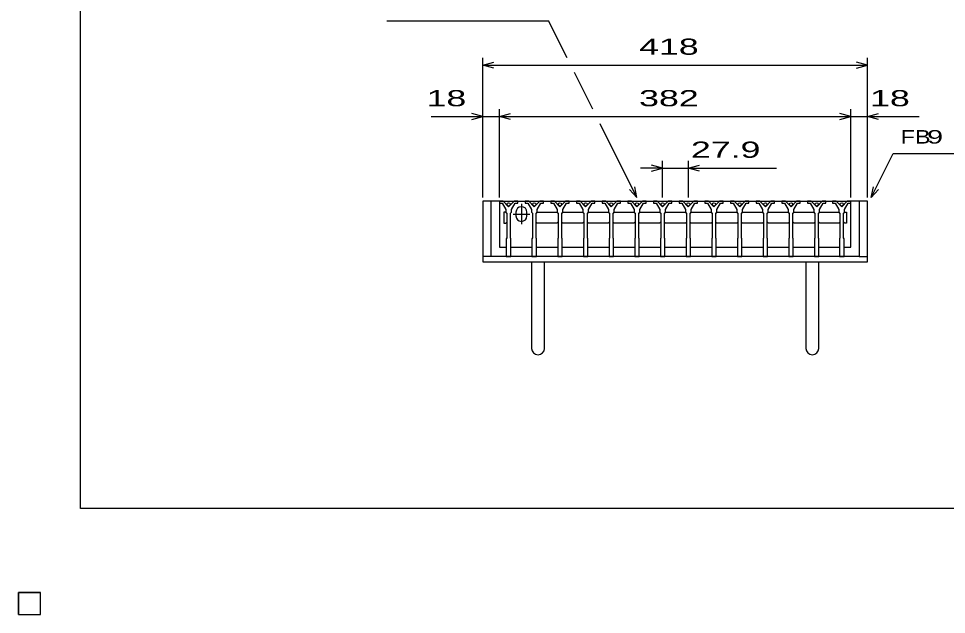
# Model space of a CAD drawing. Units: millimetres, scale not verified. Extents: x -1456 to 1379, y -1028 to 847.
# Drawn here: x -1456 to -448, y -1028 to -380 of the extents above; entities that cross this region are included whole.
import ezdxf
from ezdxf.enums import TextEntityAlignment as Align

# ---------------------------------------------------------------- set-up
doc = ezdxf.new("R2010")
doc.units = ezdxf.units.MM
doc.header["$LTSCALE"] = 8
for name, color, linetype, lineweight in [('0_2', 150, 'Continuous', 25), ('16', 3, 'Continuous', 25), ('19', 6, 'Continuous', 25), ('22', 2, 'Continuous', 25)]:
    doc.layers.add(name, color=color, linetype=linetype, lineweight=lineweight)
doc.styles.add('ベクトル', font='')
doc.styles.get('ベクトル').set_extended_font_data('ベクトル')

msp = doc.modelspace()

# ---------------------------------------------------------------- linework, layer by layer
at = {"layer": '0_2'}
for p, q in [((-1388.8, -912.8), (-1388.8, 847.2)), ((1379.2, -912.8), (-1388.8, -912.8))]:
    msp.add_line(p, q, dxfattribs=at)
at = {"layer": '16'}
for p, q in [((-933.4, -578.7), (-933.4, -580.7)), ((-929.4, -578.7), (-933.4, -578.7)), ((-933.4, -578.7), (-551.4, -578.7)), ((-933.4, -578.7), (-933.4, -628.7)), ((-933.4, -580.7), (-930.4, -580.7)), ((-930.4, -580.7), (-926.4, -587.7)), ((-923.4, -584.7), (-929.4, -578.7)), ((-917.4, -578.7), (-923.4, -584.7)), ((-920.4, -587.7), (-916.4, -580.7)), ((-913.4, -578.7), (-917.4, -578.7)), ((-916.4, -580.7), (-913.4, -580.7)), ((-913.4, -580.7), (-913.4, -578.7)), ((-909.45, -581.7), (-909.45, -603.7)), ((-905.5, -578.7), (-905.5, -580.7)), ((-901.5, -578.7), (-905.5, -578.7)), ((-905.5, -580.7), (-902.5, -580.7)), ((-902.5, -580.7), (-898.5, -587.7)), ((-895.5, -584.7), (-901.5, -578.7)), ((-889.5, -578.7), (-895.5, -584.7)), ((-892.5, -587.7), (-888.5, -580.7)), ((-885.5, -578.7), (-889.5, -578.7)), ((-888.5, -580.7), (-885.5, -580.7)), ((-885.5, -580.7), (-885.5, -578.7)), ((-877.6, -578.7), (-877.6, -580.7)), ((-873.6, -578.7), (-877.6, -578.7)), ((-877.6, -580.7), (-874.6, -580.7)), ((-874.6, -580.7), (-870.6, -587.7)), ((-867.6, -584.7), (-873.6, -578.7)), ((-861.6, -578.7), (-867.6, -584.7)), ((-864.6, -587.7), (-860.6, -580.7)), ((-857.6, -578.7), (-861.6, -578.7)), ((-860.6, -580.7), (-857.6, -580.7)), ((-857.6, -580.7), (-857.6, -578.7)), ((-849.7, -578.7), (-849.7, -580.7)), ((-845.7, -578.7), (-849.7, -578.7)), ((-849.7, -580.7), (-846.7, -580.7)), ((-846.7, -580.7), (-842.7, -587.7)), ((-839.7, -584.7), (-845.7, -578.7)), ((-833.7, -578.7), (-839.7, -584.7)), ((-836.7, -587.7), (-832.7, -580.7)), ((-829.7, -578.7), (-833.7, -578.7)), ((-832.7, -580.7), (-829.7, -580.7)), ((-829.7, -580.7), (-829.7, -578.7)), ((-821.8, -578.7), (-821.8, -580.7)), ((-817.8, -578.7), (-821.8, -578.7)), ((-821.8, -580.7), (-818.8, -580.7)), ((-818.8, -580.7), (-814.8, -587.7)), ((-811.8, -584.7), (-817.8, -578.7)), ((-805.8, -578.7), (-811.8, -584.7)), ((-808.8, -587.7), (-804.8, -580.7)), ((-801.8, -578.7), (-805.8, -578.7)), ((-804.8, -580.7), (-801.8, -580.7)), ((-801.8, -580.7), (-801.8, -578.7)), ((-793.9, -578.7), (-793.9, -580.7)), ((-789.9, -578.7), (-793.9, -578.7)), ((-793.9, -580.7), (-790.9, -580.7)), ((-790.9, -580.7), (-786.9, -587.7)), ((-783.9, -584.7), (-789.9, -578.7)), ((-777.9, -578.7), (-783.9, -584.7)), ((-780.9, -587.7), (-776.9, -580.7)), ((-773.9, -578.7), (-777.9, -578.7)), ((-776.9, -580.7), (-773.9, -580.7)), ((-773.9, -580.7), (-773.9, -578.7)), ((-766, -578.7), (-766, -580.7)), ((-762, -578.7), (-766, -578.7)), ((-766, -580.7), (-763, -580.7)), ((-763, -580.7), (-759, -587.7)), ((-756, -584.7), (-762, -578.7)), ((-750, -578.7), (-756, -584.7)), ((-753, -587.7), (-749, -580.7)), ((-746, -578.7), (-750, -578.7)), ((-749, -580.7), (-746, -580.7)), ((-746, -580.7), (-746, -578.7)), ((-738.1, -578.7), (-738.1, -580.7)), ((-734.1, -578.7), (-738.1, -578.7)), ((-738.1, -580.7), (-735.1, -580.7)), ((-735.1, -580.7), (-731.1, -587.7)), ((-728.1, -584.7), (-734.1, -578.7)), ((-722.1, -578.7), (-728.1, -584.7)), ((-725.1, -587.7), (-721.1, -580.7)), ((-718.1, -578.7), (-722.1, -578.7)), ((-721.1, -580.7), (-718.1, -580.7)), ((-718.1, -580.7), (-718.1, -578.7)), ((-710.2, -578.7), (-710.2, -580.7)), ((-706.2, -578.7), (-710.2, -578.7)), ((-710.2, -580.7), (-707.2, -580.7)), ((-707.2, -580.7), (-703.2, -587.7)), ((-700.2, -584.7), (-706.2, -578.7)), ((-694.2, -578.7), (-700.2, -584.7)), ((-697.2, -587.7), (-693.2, -580.7)), ((-690.2, -578.7), (-694.2, -578.7)), ((-693.2, -580.7), (-690.2, -580.7)), ((-690.2, -580.7), (-690.2, -578.7)), ((-682.3, -578.7), (-682.3, -580.7)), ((-678.3, -578.7), (-682.3, -578.7)), ((-682.3, -580.7), (-679.3, -580.7)), ((-679.3, -580.7), (-675.3, -587.7)), ((-672.3, -584.7), (-678.3, -578.7)), ((-666.3, -578.7), (-672.3, -584.7)), ((-669.3, -587.7), (-665.3, -580.7)), ((-662.3, -578.7), (-666.3, -578.7)), ((-665.3, -580.7), (-662.3, -580.7)), ((-662.3, -580.7), (-662.3, -578.7)), ((-654.4, -578.7), (-654.4, -580.7)), ((-650.4, -578.7), (-654.4, -578.7)), ((-654.4, -580.7), (-651.4, -580.7)), ((-651.4, -580.7), (-647.4, -587.7)), ((-644.4, -584.7), (-650.4, -578.7)), ((-638.4, -578.7), (-644.4, -584.7)), ((-641.4, -587.7), (-637.4, -580.7)), ((-634.4, -578.7), (-638.4, -578.7)), ((-637.4, -580.7), (-634.4, -580.7)), ((-634.4, -580.7), (-634.4, -578.7)), ((-626.5, -578.7), (-626.5, -580.7)), ((-622.5, -578.7), (-626.5, -578.7)), ((-626.5, -580.7), (-623.5, -580.7)), ((-623.5, -580.7), (-619.5, -587.7)), ((-616.5, -584.7), (-622.5, -578.7)), ((-610.5, -578.7), (-616.5, -584.7)), ((-613.5, -587.7), (-609.5, -580.7)), ((-606.5, -578.7), (-610.5, -578.7)), ((-609.5, -580.7), (-606.5, -580.7)), ((-606.5, -580.7), (-606.5, -578.7)), ((-598.6, -578.7), (-598.6, -580.7)), ((-594.6, -578.7), (-598.6, -578.7)), ((-598.6, -580.7), (-595.6, -580.7)), ((-595.6, -580.7), (-591.6, -587.7)), ((-588.6, -584.7), (-594.6, -578.7)), ((-582.6, -578.7), (-588.6, -584.7)), ((-585.6, -587.7), (-581.6, -580.7)), ((-578.6, -578.7), (-582.6, -578.7)), ((-581.6, -580.7), (-578.6, -580.7)), ((-578.6, -580.7), (-578.6, -578.7)), ((-571.4, -578.7), (-571.4, -580.7)), ((-567.4, -578.7), (-571.4, -578.7)), ((-571.4, -580.7), (-568.4, -580.7)), ((-568.4, -580.7), (-564.4, -587.7)), ((-561.4, -584.7), (-567.4, -578.7)), ((-555.4, -578.7), (-561.4, -584.7)), ((-558.4, -587.7), (-554.4, -580.7)), ((-551.4, -578.7), (-555.4, -578.7)), ((-554.4, -580.7), (-551.4, -580.7)), ((-551.4, -580.7), (-551.4, -578.7)), ((-551.4, -628.7), (-551.4, -578.7)), ((-926.65, -590.7), (-928.65, -590.7)), ((-928.65, -590.7), (-928.65, -602.7)), ((-925.65, -591.7), (-926.65, -590.7)), ((-926.4, -587.7), (-926.4, -590.7)), ((-926.4, -590.7), (-925.4, -591.7)), ((-925.4, -591.7), (-925.4, -618.7)), ((-921.4, -591.7), (-920.4, -590.7)), ((-921.4, -618.7), (-921.4, -591.7)), ((-920.4, -590.7), (-920.4, -587.7)), ((-918.45, -592.7), (-900.45, -592.7)), ((-915.45, -590.7), (-915.45, -594.7)), ((-903.45, -594.7), (-903.45, -590.7)), ((-898.5, -587.7), (-898.5, -590.7)), ((-898.5, -590.7), (-897.5, -591.7)), ((-897.5, -591.7), (-897.5, -618.7)), ((-893.5, -591.7), (-892.5, -590.7)), ((-893.5, -618.7), (-893.5, -591.7)), ((-893.25, -591.7), (-892.25, -590.7)), ((-892.5, -590.7), (-892.5, -587.7)), ((-892.25, -590.7), (-870.85, -590.7)), ((-870.85, -590.7), (-869.85, -591.7)), ((-870.6, -587.7), (-870.6, -590.7)), ((-870.6, -590.7), (-869.6, -591.7)), ((-869.6, -591.7), (-869.6, -618.7)), ((-865.6, -591.7), (-864.6, -590.7)), ((-865.6, -618.7), (-865.6, -591.7)), ((-865.35, -591.7), (-864.35, -590.7)), ((-864.6, -590.7), (-864.6, -587.7)), ((-864.35, -590.7), (-842.95, -590.7)), ((-842.95, -590.7), (-841.95, -591.7)), ((-842.7, -587.7), (-842.7, -590.7)), ((-842.7, -590.7), (-841.7, -591.7)), ((-841.7, -591.7), (-841.7, -618.7)), ((-837.7, -591.7), (-836.7, -590.7)), ((-837.7, -618.7), (-837.7, -591.7)), ((-837.45, -591.7), (-836.45, -590.7)), ((-836.7, -590.7), (-836.7, -587.7)), ((-836.45, -590.7), (-815.05, -590.7)), ((-815.05, -590.7), (-814.05, -591.7)), ((-814.8, -587.7), (-814.8, -590.7)), ((-814.8, -590.7), (-813.8, -591.7)), ((-813.8, -591.7), (-813.8, -618.7)), ((-809.8, -591.7), (-808.8, -590.7)), ((-809.8, -618.7), (-809.8, -591.7)), ((-809.55, -591.7), (-808.55, -590.7)), ((-808.8, -590.7), (-808.8, -587.7)), ((-808.55, -590.7), (-787.15, -590.7)), ((-787.15, -590.7), (-786.15, -591.7)), ((-786.9, -587.7), (-786.9, -590.7)), ((-786.9, -590.7), (-785.9, -591.7)), ((-785.9, -591.7), (-785.9, -618.7)), ((-781.9, -591.7), (-780.9, -590.7)), ((-781.9, -618.7), (-781.9, -591.7)), ((-781.65, -591.7), (-780.65, -590.7)), ((-780.9, -590.7), (-780.9, -587.7)), ((-780.65, -590.7), (-759.25, -590.7)), ((-759.25, -590.7), (-758.25, -591.7)), ((-759, -587.7), (-759, -590.7)), ((-759, -590.7), (-758, -591.7)), ((-758, -591.7), (-758, -618.7)), ((-754, -591.7), (-753, -590.7)), ((-754, -618.7), (-754, -591.7)), ((-753.75, -591.7), (-752.75, -590.7)), ((-753, -590.7), (-753, -587.7)), ((-752.75, -590.7), (-731.35, -590.7)), ((-731.35, -590.7), (-730.35, -591.7)), ((-731.1, -587.7), (-731.1, -590.7)), ((-731.1, -590.7), (-730.1, -591.7)), ((-730.1, -591.7), (-730.1, -618.7)), ((-726.1, -591.7), (-725.1, -590.7)), ((-726.1, -618.7), (-726.1, -591.7)), ((-725.85, -591.7), (-724.85, -590.7)), ((-725.1, -590.7), (-725.1, -587.7)), ((-724.85, -590.7), (-703.45, -590.7)), ((-703.45, -590.7), (-702.45, -591.7)), ((-703.2, -587.7), (-703.2, -590.7)), ((-703.2, -590.7), (-702.2, -591.7)), ((-702.2, -591.7), (-702.2, -618.7)), ((-698.2, -591.7), (-697.2, -590.7)), ((-698.2, -618.7), (-698.2, -591.7)), ((-697.95, -591.7), (-696.95, -590.7)), ((-697.2, -590.7), (-697.2, -587.7)), ((-696.95, -590.7), (-675.55, -590.7)), ((-675.55, -590.7), (-674.55, -591.7)), ((-675.3, -587.7), (-675.3, -590.7)), ((-675.3, -590.7), (-674.3, -591.7)), ((-674.3, -591.7), (-674.3, -618.7)), ((-670.3, -591.7), (-669.3, -590.7)), ((-670.3, -618.7), (-670.3, -591.7)), ((-670.05, -591.7), (-669.05, -590.7)), ((-669.3, -590.7), (-669.3, -587.7)), ((-669.05, -590.7), (-647.65, -590.7)), ((-647.65, -590.7), (-646.65, -591.7)), ((-647.4, -587.7), (-647.4, -590.7)), ((-647.4, -590.7), (-646.4, -591.7)), ((-646.4, -591.7), (-646.4, -618.7)), ((-642.4, -591.7), (-641.4, -590.7)), ((-642.4, -618.7), (-642.4, -591.7)), ((-642.15, -591.7), (-641.15, -590.7)), ((-641.4, -590.7), (-641.4, -587.7)), ((-641.15, -590.7), (-619.75, -590.7)), ((-619.75, -590.7), (-618.75, -591.7)), ((-619.5, -587.7), (-619.5, -590.7)), ((-619.5, -590.7), (-618.5, -591.7)), ((-618.5, -591.7), (-618.5, -618.7)), ((-614.5, -591.7), (-613.5, -590.7)), ((-614.5, -618.7), (-614.5, -591.7)), ((-614.25, -591.7), (-613.25, -590.7)), ((-613.5, -590.7), (-613.5, -587.7)), ((-613.25, -590.7), (-591.85, -590.7)), ((-591.85, -590.7), (-590.85, -591.7)), ((-591.6, -587.7), (-591.6, -590.7)), ((-591.6, -590.7), (-590.6, -591.7)), ((-590.6, -591.7), (-590.6, -618.7)), ((-586.6, -591.7), (-585.6, -590.7)), ((-586.6, -618.7), (-586.6, -591.7)), ((-586.35, -591.7), (-585.35, -590.7)), ((-585.6, -590.7), (-585.6, -587.7)), ((-585.35, -590.7), (-564.65, -590.7)), ((-564.65, -590.7), (-563.65, -591.7)), ((-564.4, -587.7), (-564.4, -590.7)), ((-564.4, -590.7), (-563.4, -591.7)), ((-563.4, -591.7), (-563.4, -618.7)), ((-559.4, -591.7), (-558.4, -590.7)), ((-559.4, -618.7), (-559.4, -591.7)), ((-559.15, -591.7), (-558.15, -590.7)), ((-558.4, -590.7), (-558.4, -587.7)), ((-558.15, -590.7), (-556.15, -590.7)), ((-556.15, -590.7), (-556.15, -602.7)), ((-928.65, -602.7), (-926.65, -602.7)), ((-926.65, -602.7), (-925.65, -601.7)), ((-892.25, -602.7), (-893.25, -601.7)), ((-870.85, -602.7), (-892.25, -602.7)), ((-869.85, -601.7), (-870.85, -602.7)), ((-864.35, -602.7), (-865.35, -601.7)), ((-842.95, -602.7), (-864.35, -602.7)), ((-841.95, -601.7), (-842.95, -602.7)), ((-836.45, -602.7), (-837.45, -601.7)), ((-815.05, -602.7), (-836.45, -602.7)), ((-814.05, -601.7), (-815.05, -602.7)), ((-808.55, -602.7), (-809.55, -601.7)), ((-787.15, -602.7), (-808.55, -602.7)), ((-786.15, -601.7), (-787.15, -602.7)), ((-780.65, -602.7), (-781.65, -601.7)), ((-759.25, -602.7), (-780.65, -602.7)), ((-758.25, -601.7), (-759.25, -602.7)), ((-752.75, -602.7), (-753.75, -601.7)), ((-731.35, -602.7), (-752.75, -602.7)), ((-730.35, -601.7), (-731.35, -602.7)), ((-724.85, -602.7), (-725.85, -601.7)), ((-703.45, -602.7), (-724.85, -602.7)), ((-702.45, -601.7), (-703.45, -602.7)), ((-696.95, -602.7), (-697.95, -601.7)), ((-675.55, -602.7), (-696.95, -602.7)), ((-674.55, -601.7), (-675.55, -602.7)), ((-669.05, -602.7), (-670.05, -601.7)), ((-647.65, -602.7), (-669.05, -602.7)), ((-646.65, -601.7), (-647.65, -602.7)), ((-641.15, -602.7), (-642.15, -601.7)), ((-619.75, -602.7), (-641.15, -602.7)), ((-618.75, -601.7), (-619.75, -602.7)), ((-613.25, -602.7), (-614.25, -601.7)), ((-591.85, -602.7), (-613.25, -602.7)), ((-590.85, -601.7), (-591.85, -602.7)), ((-585.35, -602.7), (-586.35, -601.7)), ((-564.65, -602.7), (-585.35, -602.7)), ((-563.65, -601.7), (-564.65, -602.7)), ((-558.15, -602.7), (-559.15, -601.7)), ((-556.15, -602.7), (-558.15, -602.7)), ((-925.4, -618.7), (-925.9, -619.7)), ((-925.9, -619.7), (-925.9, -638.7)), ((-920.9, -619.7), (-921.4, -618.7)), ((-920.9, -638.7), (-920.9, -619.7)), ((-897.5, -618.7), (-898, -619.7)), ((-898, -619.7), (-898, -638.7)), ((-893, -619.7), (-893.5, -618.7)), ((-893, -638.7), (-893, -619.7)), ((-869.6, -618.7), (-870.1, -619.7)), ((-870.1, -619.7), (-870.1, -638.7)), ((-865.1, -619.7), (-865.6, -618.7)), ((-865.1, -638.7), (-865.1, -619.7)), ((-841.7, -618.7), (-842.2, -619.7)), ((-842.2, -619.7), (-842.2, -638.7)), ((-837.2, -619.7), (-837.7, -618.7)), ((-837.2, -638.7), (-837.2, -619.7)), ((-813.8, -618.7), (-814.3, -619.7)), ((-814.3, -619.7), (-814.3, -638.7)), ((-809.3, -619.7), (-809.8, -618.7)), ((-809.3, -638.7), (-809.3, -619.7)), ((-785.9, -618.7), (-786.4, -619.7)), ((-786.4, -619.7), (-786.4, -638.7)), ((-781.4, -619.7), (-781.9, -618.7)), ((-781.4, -638.7), (-781.4, -619.7)), ((-758, -618.7), (-758.5, -619.7)), ((-758.5, -619.7), (-758.5, -638.7)), ((-753.5, -619.7), (-754, -618.7)), ((-753.5, -638.7), (-753.5, -619.7)), ((-730.1, -618.7), (-730.6, -619.7)), ((-730.6, -619.7), (-730.6, -638.7)), ((-725.6, -619.7), (-726.1, -618.7)), ((-725.6, -638.7), (-725.6, -619.7)), ((-702.2, -618.7), (-702.7, -619.7)), ((-702.7, -619.7), (-702.7, -638.7)), ((-697.7, -619.7), (-698.2, -618.7)), ((-697.7, -638.7), (-697.7, -619.7)), ((-674.3, -618.7), (-674.8, -619.7)), ((-674.8, -619.7), (-674.8, -638.7)), ((-669.8, -619.7), (-670.3, -618.7)), ((-669.8, -638.7), (-669.8, -619.7)), ((-646.4, -618.7), (-646.9, -619.7)), ((-646.9, -619.7), (-646.9, -638.7)), ((-641.9, -619.7), (-642.4, -618.7)), ((-641.9, -638.7), (-641.9, -619.7)), ((-618.5, -618.7), (-619, -619.7)), ((-619, -619.7), (-619, -638.7)), ((-614, -619.7), (-614.5, -618.7)), ((-614, -638.7), (-614, -619.7)), ((-590.6, -618.7), (-591.1, -619.7)), ((-591.1, -619.7), (-591.1, -638.7)), ((-586.1, -619.7), (-586.6, -618.7)), ((-586.1, -638.7), (-586.1, -619.7)), ((-563.4, -618.7), (-563.9, -619.7)), ((-563.9, -619.7), (-563.9, -638.7)), ((-558.9, -619.7), (-559.4, -618.7)), ((-558.9, -638.7), (-558.9, -619.7)), ((-933.4, -628.7), (-925.9, -628.7)), ((-920.9, -628.7), (-898, -628.7)), ((-893, -628.7), (-870.1, -628.7)), ((-865.1, -628.7), (-842.2, -628.7)), ((-837.2, -628.7), (-814.3, -628.7)), ((-809.3, -628.7), (-786.4, -628.7)), ((-781.4, -628.7), (-758.5, -628.7)), ((-753.5, -628.7), (-730.6, -628.7)), ((-725.6, -628.7), (-702.7, -628.7)), ((-697.7, -628.7), (-674.8, -628.7)), ((-669.8, -628.7), (-646.9, -628.7)), ((-641.9, -628.7), (-619, -628.7)), ((-614, -628.7), (-591.1, -628.7)), ((-586.1, -628.7), (-563.9, -628.7)), ((-558.9, -628.7), (-551.4, -628.7)), ((-925.9, -638.7), (-920.9, -638.7)), ((-898, -638.7), (-893, -638.7)), ((-870.1, -638.7), (-865.1, -638.7)), ((-842.2, -638.7), (-837.2, -638.7)), ((-814.3, -638.7), (-809.3, -638.7)), ((-786.4, -638.7), (-781.4, -638.7)), ((-758.5, -638.7), (-753.5, -638.7)), ((-730.6, -638.7), (-725.6, -638.7)), ((-702.7, -638.7), (-697.7, -638.7)), ((-674.8, -638.7), (-669.8, -638.7)), ((-646.9, -638.7), (-641.9, -638.7)), ((-619, -638.7), (-614, -638.7)), ((-591.1, -638.7), (-586.1, -638.7)), ((-563.9, -638.7), (-558.9, -638.7)), ((-1456, -1004), (-1432, -1004)), ((-1456, -1028), (-1456, -1004)), ((-1456, -1004), (-1432, -1004)), ((-1456, -1028), (-1456, -1004)), ((-1456, -1004), (-1432, -1004)), ((-1456, -1028), (-1456, -1004)), ((-1456, -1004), (-1432, -1004)), ((-1456, -1028), (-1456, -1004)), ((-1456, -1004), (-1432, -1004)), ((-1456, -1028), (-1456, -1004)), ((-1432, -1028), (-1432, -1004)), ((-1432, -1028), (-1432, -1004)), ((-1432, -1028), (-1432, -1004)), ((-1432, -1028), (-1432, -1004)), ((-1432, -1028), (-1432, -1004)), ((-1456, -1028), (-1432, -1028)), ((-1456, -1028), (-1432, -1028)), ((-1456, -1028), (-1432, -1028)), ((-1456, -1028), (-1432, -1028)), ((-1456, -1028), (-1432, -1028))]:
    msp.add_line(p, q, dxfattribs=at)
for centre in [(-923.4, -582.2), (-895.5, -582.2), (-867.6, -582.2), (-839.7, -582.2), (-811.8, -582.2), (-783.9, -582.2), (-756, -582.2), (-728.1, -582.2), (-700.2, -582.2), (-672.3, -582.2), (-644.4, -582.2), (-616.5, -582.2), (-588.6, -582.2), (-561.4, -582.2)]:
    msp.add_circle(centre, 1.8, dxfattribs=at)
for centre, start, end in [((-909.45, -590.7), 0, 180), ((-909.45, -594.7), 180, 0)]:
    msp.add_arc(centre, 6, start, end, dxfattribs=at)
at = {"layer": '19'}
for p, q in [((-933.4, -578.7), (-951.4, -578.7)), ((-951.4, -578.7), (-951.4, -644.7)), ((-942.4, -638.7), (-942.4, -578.7)), ((-533.4, -578.7), (-551.4, -578.7)), ((-542.4, -578.7), (-542.4, -638.7)), ((-533.4, -644.7), (-533.4, -578.7)), ((-942.4, -638.7), (-951.4, -638.7)), ((-951.4, -644.7), (-533.4, -644.7)), ((-542.4, -638.7), (-942.4, -638.7)), ((-898.4, -644.7), (-898.4, -738.7)), ((-884.4, -738.7), (-884.4, -644.7)), ((-600.4, -644.7), (-600.4, -738.7)), ((-586.4, -738.7), (-586.4, -644.7)), ((-542.4, -638.7), (-533.4, -638.7))]:
    msp.add_line(p, q, dxfattribs=at)
for centre in [(-891.4, -738.7), (-593.4, -738.7)]:
    msp.add_arc(centre, 7, 180, 0, dxfattribs=at)
at = {"layer": '22', "color": 4}
for p, q in [((-1055.9, -382.7), (-879.9, -382.7)), ((-859.9, -422.7), (-879.9, -382.7)), ((-951.4, -574.7), (-951.4, -422.7)), ((-533.4, -574.7), (-533.4, -422.7)), ((-951.4, -430.7), (-939.4, -427.5)), ((-939.4, -433.9), (-951.4, -430.7)), ((-951.4, -430.7), (-533.4, -430.7)), ((-533.4, -430.7), (-545.4, -427.5)), ((-545.4, -433.9), (-533.4, -430.7)), ((-831.9, -478.7), (-851.9, -438.7)), ((-951.4, -486.7), (-963.4, -483.5)), ((-951.4, -574.7), (-951.4, -478.7)), ((-933.4, -574.7), (-933.4, -478.7)), ((-933.4, -486.7), (-921.4, -483.5)), ((-551.4, -486.7), (-563.4, -483.5)), ((-551.4, -574.7), (-551.4, -478.7)), ((-533.4, -574.7), (-533.4, -478.7)), ((-533.4, -486.7), (-521.4, -483.5)), ((-1007.4, -486.7), (-951.4, -486.7)), ((-963.4, -489.9), (-951.4, -486.7)), ((-951.4, -486.7), (-933.4, -486.7)), ((-921.4, -489.9), (-933.4, -486.7)), ((-933.4, -486.7), (-551.4, -486.7)), ((-563.4, -489.9), (-551.4, -486.7)), ((-551.4, -486.7), (-533.4, -486.7)), ((-521.4, -489.9), (-533.4, -486.7)), ((-533.4, -486.7), (-477.4, -486.7)), ((-783.9, -574.7), (-823.9, -494.7)), ((-529.4, -574.7), (-505.4, -526.7)), ((-505.4, -526.7), (-377.4, -526.7)), ((-756, -542.7), (-780, -542.7)), ((-756, -542.7), (-768, -539.5)), ((-768, -545.9), (-756, -542.7)), ((-756, -574.7), (-756, -534.7)), ((-756, -542.7), (-728.1, -542.7)), ((-728.1, -534.7), (-728.1, -574.7)), ((-728.1, -542.7), (-716.1, -539.5)), ((-716.1, -545.9), (-728.1, -542.7)), ((-728.1, -542.7), (-632.1, -542.7)), ((-783.9, -574.7), (-786.3, -563.02)), ((-529.4, -574.7), (-527, -563.02)), ((-783.9, -574.7), (-791.9, -565.9)), ((-529.4, -574.7), (-521.4, -565.9)), ((-1432, -1004), (-1456, -1004)), ((-1456, -1004), (-1456, -1028)), ((-1432, -1004), (-1456, -1004)), ((-1456, -1004), (-1456, -1028)), ((-1432, -1004), (-1456, -1004)), ((-1456, -1004), (-1456, -1028)), ((-1432, -1028), (-1432, -1004)), ((-1432, -1028), (-1432, -1004)), ((-1432, -1028), (-1432, -1004)), ((-1456, -1028), (-1432, -1028)), ((-1456, -1028), (-1432, -1028)), ((-1456, -1028), (-1432, -1028))]:
    msp.add_line(p, q, dxfattribs=at)
at = {"layer": '22'}
for p, q in [((-1432, -1004), (-1456, -1004)), ((-1456, -1004), (-1456, -1028)), ((-1432, -1004), (-1456, -1004)), ((-1456, -1004), (-1456, -1028)), ((-1432, -1004), (-1456, -1004)), ((-1456, -1004), (-1456, -1028)), ((-1432, -1028), (-1432, -1004)), ((-1432, -1028), (-1432, -1004)), ((-1432, -1028), (-1432, -1004)), ((-1456, -1028), (-1432, -1028)), ((-1456, -1028), (-1432, -1028)), ((-1456, -1028), (-1432, -1028))]:
    msp.add_line(p, q, dxfattribs=at)

# ---------------------------------------------------------------- texts
at = {"layer": '22', "style": 'ベクトル'}
for s, height, width, p in [(' 418 ', 17.6, 1.65, (-792.4, -410.7)), (' 18 ', 17.6, 1.65, (-1023.4, -466.7)), (' 382 ', 17.6, 1.65, (-792.4, -466.7)), (' 18 ', 17.6, 1.65, (-541.4, -466.7)), ('FB', 14.66, 1.3, (-497.4, -508.7)), (' 9 ', 14.66, 1.6, (-477.4, -508.7)), (' 27.9 ', 17.6, 1.65, (-736.1, -522.7))]:
    msp.add_text(s, height=height, dxfattribs=dict(at, width=width)).set_placement(p, align=Align.MIDDLE_LEFT)

doc.saveas('drawing.dxf')
